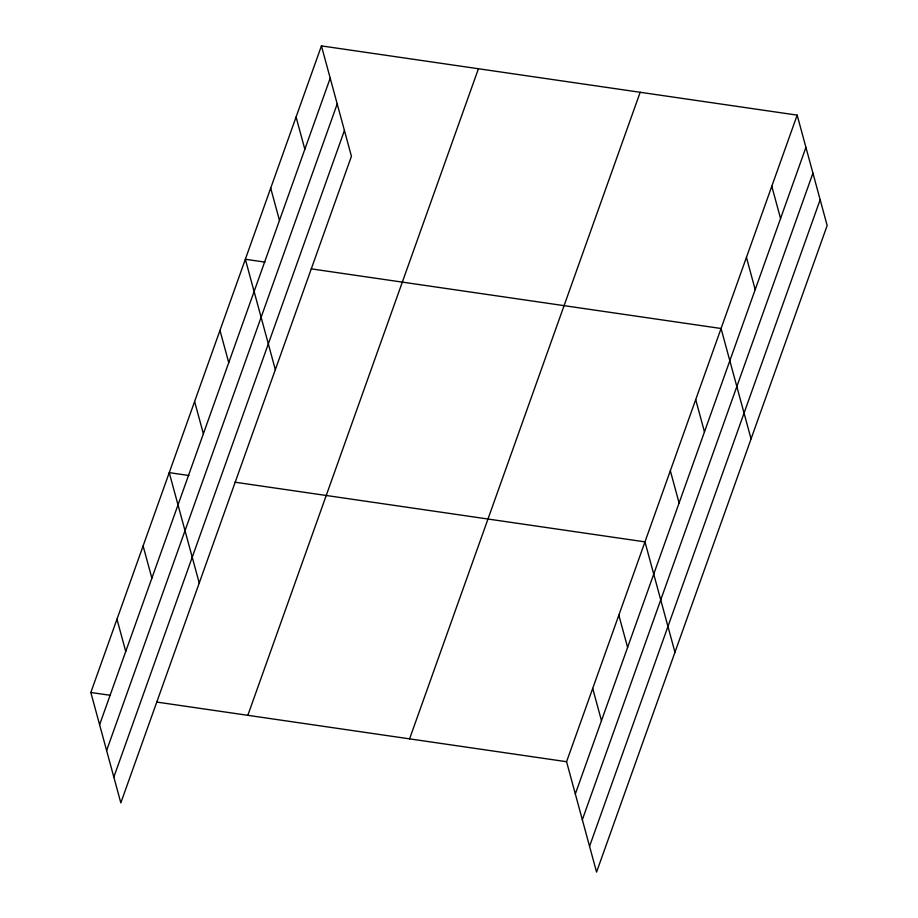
<?xml version="1.0" encoding="UTF-8"?>
<svg xmlns="http://www.w3.org/2000/svg" width="918" height="918" viewBox="0 0 918 918"><rect width="100%" height="100%" fill="white"/><g stroke="black" fill="none" stroke-linecap="round" stroke-linejoin="round"><path stroke-width="1.38" d="M321.438 45.9L351.433 156.289L120.832 802.871L90.836 692.482L321.438 45.9L797.168 115.129L827.164 225.518L596.562 872.1L566.567 761.71L797.168 115.129M99.603 724.727L330.205 78.145M106.614 750.511L337.204 103.941M113.832 777.087L344.422 130.505M247.826 715.329L478.427 68.747M409.577 738.864L640.179 92.282M575.334 793.955L805.924 147.373M582.333 819.74L812.935 173.169M589.551 846.316L820.153 199.734M264.969 262.123L245.347 259.266L275.331 369.667M311.225 268.859L721.066 328.495L751.062 438.896M188.867 475.501L169.245 472.644L199.24 583.033M235.123 482.225L644.975 541.872L674.96 652.262M90.836 692.482L110.47 695.328M156.726 702.063L566.567 761.71M771.797 186.251L780.564 218.495M746.437 257.373L755.193 289.629M695.706 399.628L704.462 431.873M670.335 470.75L679.102 502.995M618.835 615.152L627.602 647.397M592.707 688.431L601.462 720.676M296.078 117.022L304.833 149.267M270.707 188.144L279.474 220.4M219.976 330.4L228.743 362.644M194.605 401.522L203.371 433.766M143.105 545.923L151.872 578.168M116.976 619.202L125.732 651.447"/></g></svg>
